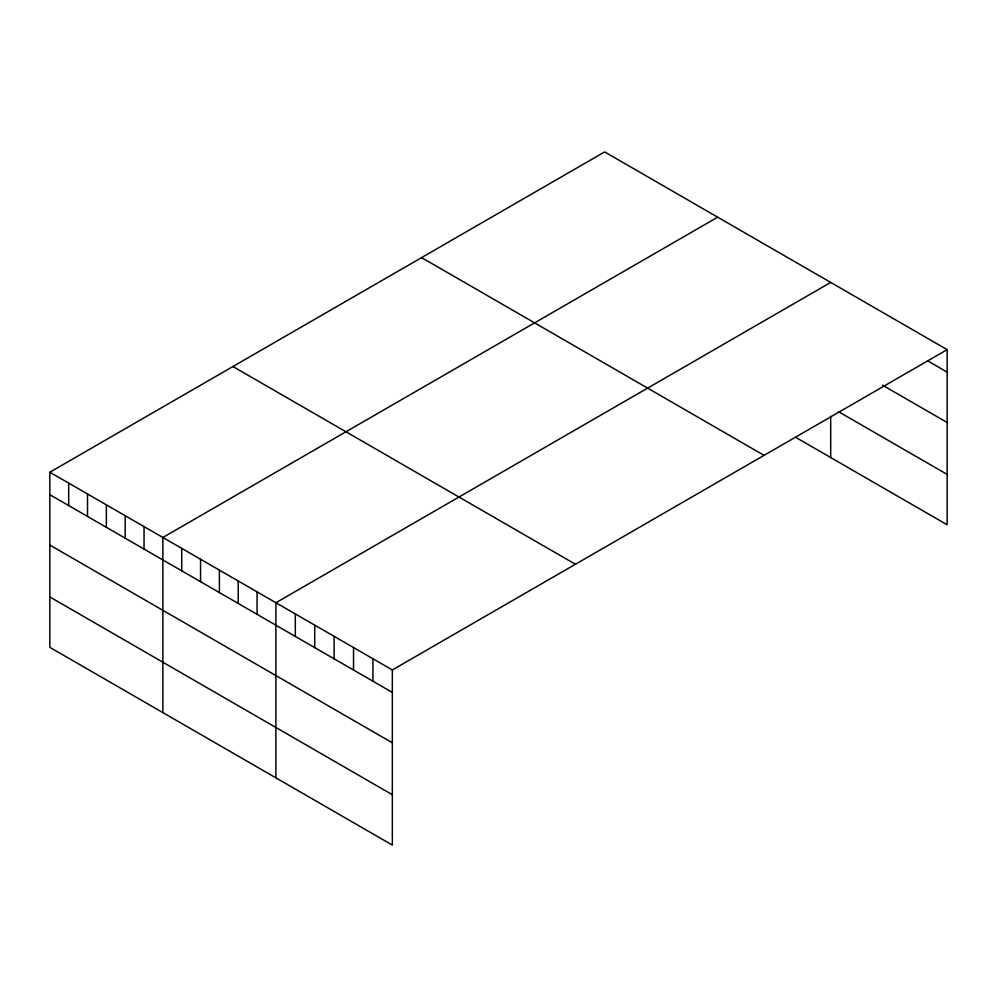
<?xml version="1.0" encoding="UTF-8"?>
<svg xmlns="http://www.w3.org/2000/svg" width="997" height="997" viewBox="0 0 997 997"><rect width="100%" height="100%" fill="white"/><g stroke="black" fill="none" stroke-linecap="round" stroke-linejoin="round"><path stroke-width="1.5" d="M947.15 349.648L392.344 669.959L392.344 845.082L49.85 647.352L49.85 472.229L604.656 151.918L947.15 349.648L947.15 524.771L795.718 437.347M717.678 217.172L162.872 537.483L162.872 712.606M830.7 282.425L275.895 602.736L275.895 777.859M927.746 360.902L947.15 372.118M882.457 385.141L947.15 422.491M838.465 411.649L947.15 474.398M421.569 257.612L764.063 455.355M232.937 366.522L575.431 564.265M49.85 472.229L392.344 669.959M49.85 494.686L392.344 692.429M49.85 545.06L392.344 742.802M49.85 596.966L392.344 794.709M830.7 416.322L830.7 457.548M372.94 658.755L372.94 681.213M353.536 647.552L353.536 670.009M334.12 636.348L334.12 658.805M314.716 625.144L314.716 647.601M295.311 613.94L295.311 636.398M257.064 591.857L257.064 614.314M238.221 580.977L238.221 603.434M219.39 570.11L219.39 592.567M200.547 559.23L200.547 581.687M181.716 548.35L181.716 570.807M144.042 526.603L144.042 549.06M125.198 515.723L125.198 538.181M106.367 504.856L106.367 527.313M87.524 493.976L87.524 516.434M68.693 483.096L68.693 505.554"/></g></svg>
